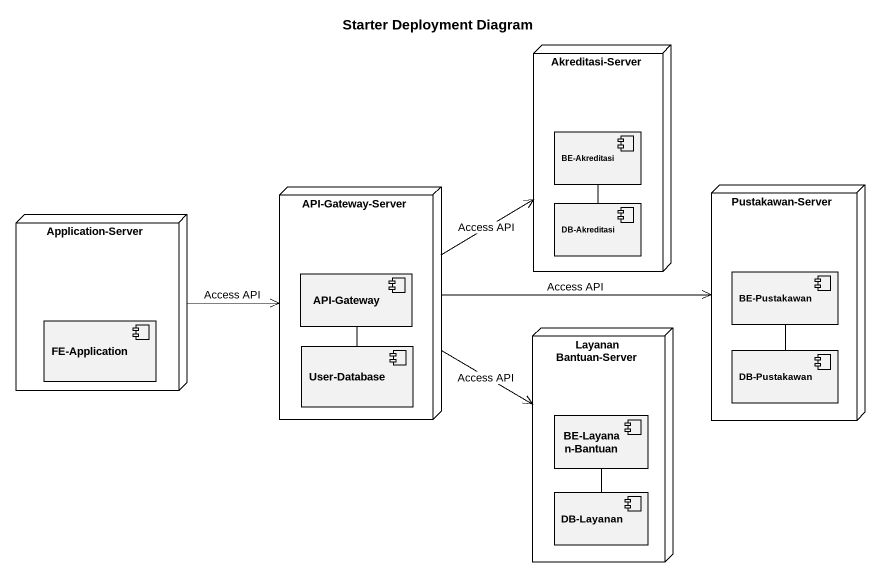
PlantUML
@startuml
title Starter Deployment Diagram
node "Akreditasi-Server" as Akreditasi_Server {
  component "BE-Akreditasi" as BE_Akreditasi
  component "DB-Akreditasi" as DB_Akreditasi
}
node "API-Gateway-Server" as API_Gateway_Server {
  component "API-Gateway" as API_Gateway
  component "User-Database" as User_Database
}
node "Pustakawan-Server" as Pustakawan_Server {
  component "BE-Pustakawan" as BE_Pustakawan
  component "DB-Pustakawan" as DB_Pustakawan
}
node "Application-Server" as Application_Server {
  component "FE-Application" as FE_Application
}
node "Layanan Bantuan-Server" as Layanan_Bantuan_Server {
  component "BE-Layanan-Bantuan" as BE_Layanan_Bantuan
  component "DB-Layanan" as DB_Layanan
}
BE_Akreditasi -- DB_Akreditasi
API_Gateway_Server -right-> Akreditasi_Server : Access API
API_Gateway_Server -right-> Pustakawan_Server : Access API
API_Gateway_Server -right-> Layanan_Bantuan_Server : Access API
Application_Server -right-> API_Gateway_Server : Access API
API_Gateway -- User_Database
BE_Pustakawan -- DB_Pustakawan
BE_Layanan_Bantuan -- DB_Layanan
@enduml
